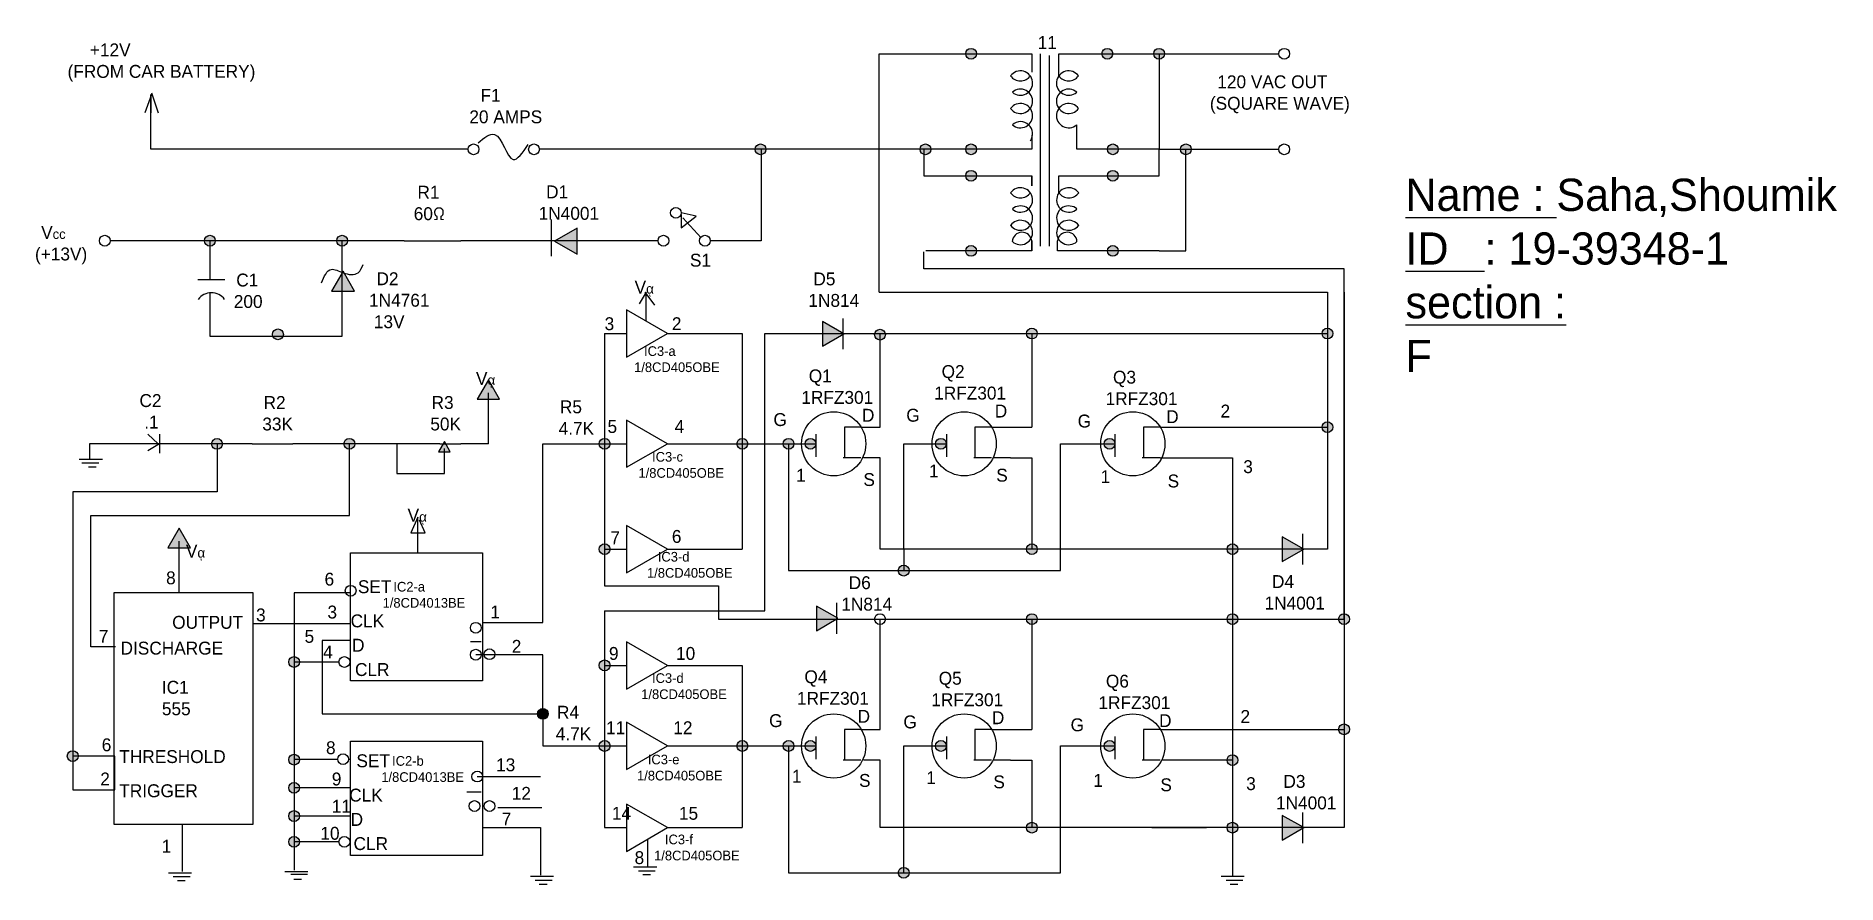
# Model space of a CAD drawing. Header units: inches. Extents: x -19 to 93, y 2 to 54.
import ezdxf

# ---------------------------------------------------------------- set-up
doc = ezdxf.new("R2010")
doc.units = ezdxf.units.IN
doc.header["$MEASUREMENT"] = 0
doc.linetypes.add('ZIGZAG', pattern='A,0.0001,-0.2,[131,ltypeshp.shx,S=0.2,R=0,X=-0.2,Y=0],-0.4,[131,ltypeshp.shx,S=0.2,R=180,X=0.2,Y=0],-0.2', length=0.8001)

msp = doc.modelspace()

# ---------------------------------------------------------------- hatches: boundary and pattern name
h = msp.add_hatch(color=7)
edge = h.paths.add_edge_path()
edge.add_arc((39.47, 53.3), 0.335, 0, 360)
edge = h.paths.add_edge_path()
edge.add_arc((39.47, 47.37), 0.335, 0, 360)
edge = h.paths.add_edge_path()
edge.add_arc((39.47, 45.73), 0.335, 0, 360)
edge = h.paths.add_edge_path()
edge.add_arc((39.47, 41.07), 0.335, 0, 360)
edge = h.paths.add_edge_path()
edge.add_arc((48.26, 41.07), 0.335, 0, 360)
edge = h.paths.add_edge_path()
edge.add_arc((48.26, 45.73), 0.335, 0, 360)
edge = h.paths.add_edge_path()
edge.add_arc((48.26, 47.37), 0.335, 0, 360)
edge = h.paths.add_edge_path()
edge.add_arc((47.92, 53.3), 0.335, 0, 360)
h = msp.add_hatch(color=7)
edge = h.paths.add_edge_path()
edge.add_arc((51.13, 53.3), 0.335, 0, 360)
edge = h.paths.add_edge_path()
edge.add_arc((52.79, 47.37), 0.335, 0, 360)
h = msp.add_hatch(color=7)
edge = h.paths.add_edge_path()
edge.add_arc((36.64, 47.37), 0.335, 0, 360)
edge = h.paths.add_edge_path()
edge.add_arc((26.41, 47.37), 0.335, 0, 360)
h.paths.add_polyline_path([(13.64, 41.67), (15.04, 40.87), (15.04, 42.48)])
edge = h.paths.add_edge_path()
edge.add_arc((0.46, 41.7), 0.335, 0, 360)
h.paths.add_polyline_path([(0.52, 39.81), (-0.2, 38.57), (1.23, 38.57)])
edge = h.paths.add_edge_path()
edge.add_arc((-3.52, 35.89), 0.335, 0, 360)
edge = h.paths.add_edge_path()
edge.add_arc((-7.74, 41.7), 0.335, 0, 360)
h = msp.add_hatch(color=7)
edge = h.paths.add_edge_path()
edge.add_arc((-7.3, 29.09), 0.335, 0, 360)
edge = h.paths.add_edge_path()
edge.add_arc((0.91, 29.1), 0.335, 0, 360)
h.paths.add_polyline_path([(7.17, 28.59), (6.81, 29.24), (6.43, 28.6)])
h.paths.add_polyline_path([(9.53, 33.07), (8.83, 31.86), (10.23, 31.86)])
edge = h.paths.add_edge_path()
edge.add_arc((-2.52, 9.5), 0.335, 0, 360)
edge = h.paths.add_edge_path()
edge.add_arc((-2.52, 7.75), 0.335, 0, 360)
edge = h.paths.add_edge_path()
edge.add_arc((-2.52, 6), 0.335, 0, 360)
edge = h.paths.add_edge_path()
edge.add_arc((-2.52, 4.4), 0.335, 0, 360)
edge = h.paths.add_edge_path()
edge.add_arc((-16.25, 9.72), 0.335, 0, 360)
edge = h.paths.add_edge_path()
edge.add_arc((16.74, 10.35), 0.335, 0, 360)
edge = h.paths.add_edge_path()
edge.add_arc((16.74, 15.35), 0.335, 0, 360)
edge = h.paths.add_edge_path()
edge.add_arc((16.74, 22.56), 0.335, 0, 360)
edge = h.paths.add_edge_path()
edge.add_arc((16.74, 29.1), 0.335, 0, 360)
edge = h.paths.add_edge_path()
edge.add_arc((25.28, 29.1), 0.335, 0, 360)
edge = h.paths.add_edge_path()
edge.add_arc((29.51, 29.1), 0.335, 0, 360)
edge = h.paths.add_edge_path()
edge.add_arc((28.15, 29.1), 0.335, 0, 360)
edge = h.paths.add_edge_path()
edge.add_arc((37.6, 29.1), 0.335, 0, 360)
edge = h.paths.add_edge_path()
edge.add_arc((48.06, 29.1), 0.335, 0, 360)
edge = h.paths.add_edge_path()
edge.add_arc((48.06, 10.35), 0.335, 0, 360)
edge = h.paths.add_edge_path()
edge.add_arc((37.6, 10.35), 0.335, 0, 360)
edge = h.paths.add_edge_path()
edge.add_arc((29.51, 10.35), 0.335, 0, 360)
edge = h.paths.add_edge_path()
edge.add_arc((28.15, 10.35), 0.335, 0, 360)
edge = h.paths.add_edge_path()
edge.add_arc((25.28, 10.35), 0.335, 0, 360)
h.paths.add_polyline_path([(60.1, 5.28), (58.77, 6.04), (58.77, 4.51)])
edge = h.paths.add_edge_path()
edge.add_arc((55.68, 5.28), 0.335, 0, 360)
edge = h.paths.add_edge_path()
edge.add_arc((55.68, 9.47), 0.335, 0, 360)
edge = h.paths.add_edge_path()
edge.add_arc((62.6, 11.38), 0.335, 0, 360)
edge = h.paths.add_edge_path()
edge.add_arc((62.6, 18.22), 0.335, 0, 360)
edge = h.paths.add_edge_path()
edge.add_arc((61.57, 30.13), 0.335, 0, 360)
edge = h.paths.add_edge_path()
edge.add_arc((61.57, 35.94), 0.335, 0, 360)
edge = h.paths.add_edge_path()
edge.add_arc((43.24, 35.94), 0.335, 0, 360)
edge = h.paths.add_edge_path()
edge.add_arc((33.82, 35.87), 0.335, 0, 360)
edge = h.paths.add_edge_path()
edge.add_arc((35.29, 21.23), 0.335, 0, 360)
edge = h.paths.add_edge_path()
edge.add_arc((35.29, 2.48), 0.335, 0, 360)
edge = h.paths.add_edge_path()
edge.add_arc((43.24, 5.28), 0.335, 0, 360)
h = msp.add_hatch(color=7)
h.paths.add_polyline_path([(60.1, 22.56), (58.77, 23.32), (58.77, 21.79)])
h.paths.add_polyline_path([(31.58, 35.93), (30.26, 36.69), (30.26, 35.16)])
edge = h.paths.add_edge_path()
edge.add_arc((55.68, 22.56), 0.335, 0, 360)
edge = h.paths.add_edge_path()
edge.add_arc((55.68, 18.22), 0.335, 0, 360)
h.paths.add_polyline_path([(31.21, 18.27), (29.88, 19.03), (29.88, 17.5)])
edge = h.paths.add_edge_path()
edge.add_arc((-2.52, 15.56), 0.335, 0, 360)
msp.add_hatch(color=7).paths.add_polyline_path([(-9.65, 23.87), (-10.35, 22.65), (-8.95, 22.65)])
h = msp.add_hatch(color=7)
edge = h.paths.add_edge_path()
edge.add_arc((43.24, 22.56), 0.335, 0, 360)
edge = h.paths.add_edge_path()
edge.add_arc((43.24, 18.22), 0.335, 0, 360)
h = msp.add_hatch(color=7)
edge = h.paths.add_edge_path()
edge.add_arc((12.91, 12.34), 0.335, 0, 360)

# ---------------------------------------------------------------- linework, layer by layer
for p, q in [((33.77, 38.51), (33.77, 53.3)), ((33.77, 53.3), (43.23, 53.3)), ((43.23, 53.3), (43.23, 52.16)), ((43.76, 53.3), (43.76, 41.36)), ((44.32, 53.2), (44.32, 41.36)), ((44.91, 51.92), (44.91, 53.3)), ((44.91, 53.3), (51.13, 53.3)), ((51.13, 53.3), (51.13, 47.37)), ((51.13, 53.3), (58.56, 53.3)), ((-11.37, 50.77), (-11.78, 49.63)), ((-11.4, 47.37), (-11.4, 50.77)), ((-11.4, 50.77), (-11.4, 49.63)), ((-11.37, 50.87), (-10.96, 49.63)), ((43.23, 48.25), (43.23, 47.37)), ((46.02, 47.37), (46.02, 48.9)), ((8.28, 47.37), (-11.4, 47.37)), ((33.77, 47.37), (12.69, 47.37)), ((26.45, 47.37), (26.45, 41.7)), ((43.23, 47.37), (33.77, 47.37)), ((36.54, 47.37), (36.54, 45.73)), ((51.13, 47.37), (46.02, 47.37)), ((51.13, 47.37), (58.56, 47.37)), ((51.13, 45.73), (51.13, 47.37)), ((52.79, 41.07), (52.79, 47.37)), ((36.54, 45.73), (43.23, 45.73)), ((43.21, 45.73), (43.21, 45.1)), ((43.23, 45.73), (43.23, 45.1)), ((44.91, 44.67), (44.91, 45.73)), ((44.91, 45.73), (51.13, 45.73)), ((13.43, 43.02), (13.43, 40.74)), ((22.42, 43.22), (21.49, 43.43)), ((21.49, 43.33), (21.49, 42.5)), ((21.49, 42.5), (22.42, 43.22)), ((22.73, 41.88), (21.6, 43.12)), ((4.3, 41.7), (-13.92, 41.7)), ((-7.74, 41.7), (-7.74, 39.3)), ((0.46, 35.77), (0.46, 41.7)), ((20.05, 41.7), (7.83, 41.7)), ((26.45, 41.7), (23.29, 41.7)), ((43.21, 41.7), (43.21, 41.07)), ((43.23, 41.7), (43.23, 41.07)), ((44.82, 41.07), (44.82, 41.7)), ((36.53, 39.95), (36.53, 41)), ((43.23, 41.07), (36.67, 41.07)), ((51.13, 41.07), (44.82, 41.07)), ((51.13, 41.07), (52.79, 41.07)), ((-8.48, 39.3), (-6.82, 39.3)), ((62.6, 39.95), (36.53, 39.95)), ((62.6, 38.51), (62.6, 39.95)), ((-7.74, 38.47), (-7.74, 35.77)), ((19.32, 38.51), (18.88, 37.78)), ((19.24, 38.51), (19.83, 37.71)), ((19.32, 36.75), (19.32, 38.51)), ((33.77, 38.51), (61.57, 38.51)), ((61.57, 38.51), (61.57, 35.94)), ((62.6, 18.22), (62.6, 38.51)), ((62.6, 38.51), (62.6, 5.28)), ((31.51, 36.88), (31.51, 34.97)), ((-7.74, 35.77), (0.46, 35.77)), ((16.74, 35.94), (16.74, 20.28)), ((16.74, 35.94), (18.1, 35.94)), ((16.74, 35.94), (18.1, 35.94)), ((20.64, 35.94), (25.28, 35.94)), ((20.64, 35.94), (25.28, 35.94)), ((25.28, 35.94), (25.28, 22.56)), ((26.68, 18.73), (26.68, 35.94)), ((26.68, 35.94), (61.57, 35.94)), ((33.82, 30.13), (33.82, 35.87)), ((43.24, 35.94), (43.24, 30.13)), ((61.57, 35.94), (61.57, 22.56)), ((9.53, 29.1), (9.53, 32.26)), ((-15.2, 29.1), (-15.2, 28.15)), ((-5.12, 29.1), (-15.2, 29.1)), ((-5.12, 29.1), (-15.2, 29.1)), ((-5.12, 29.1), (-15.2, 29.1)), ((-10.94, 29.1), (-11.6, 29.69)), ((-10.86, 29.1), (-11.6, 28.66)), ((-10.86, 29.69), (-10.86, 28.51)), ((-7.3, 29.09), (-7.3, 26.11)), ((6.51, 29.1), (-2.59, 29.1)), ((6.51, 29.1), (-2.59, 29.1)), ((6.51, 29.1), (-2.59, 29.1)), ((0.91, 24.64), (0.91, 29.1)), ((3.86, 29.1), (3.86, 27.26)), ((9.53, 29.1), (7.83, 29.1)), ((9.53, 29.1), (7.83, 29.1)), ((9.53, 29.1), (7.83, 29.1)), ((12.91, 18), (12.91, 29.1)), ((12.91, 29.1), (13.8, 29.1)), ((15.78, 29.1), (16.74, 29.1)), ((16.74, 29.1), (18.1, 29.1)), ((20.64, 29.1), (25.28, 29.1)), ((25.28, 29.1), (28.15, 29.1)), ((28.15, 29.1), (28.15, 21.23)), ((28.15, 29.1), (29.84, 29.1)), ((29.84, 29.69), (29.84, 28.29)), ((32.64, 30.13), (31.61, 30.13)), ((31.61, 30.13), (31.61, 28.22)), ((32.64, 30.13), (33.82, 30.13)), ((35.29, 22.56), (35.29, 29.1)), ((35.29, 29.1), (37.94, 29.1)), ((37.94, 29.69), (37.94, 28.29)), ((39.71, 30.13), (39.71, 28.22)), ((40.74, 30.13), (39.71, 30.13)), ((40.74, 30.13), (41.92, 30.13)), ((41.92, 30.13), (43.24, 30.13)), ((45.01, 21.23), (45.01, 29.1)), ((45.01, 29.1), (48.39, 29.1)), ((48.39, 29.69), (48.39, 28.29)), ((51.19, 30.13), (50.16, 30.13)), ((50.16, 30.13), (50.16, 28.22)), ((51.19, 30.13), (50.16, 30.13)), ((51.19, 30.13), (61.57, 30.13)), ((-15.84, 28.15), (-14.4, 28.15)), ((6.8, 27.26), (6.8, 28.81)), ((32.64, 28.22), (31.54, 28.22)), ((33.82, 28.22), (32.79, 28.22)), ((33.82, 22.56), (33.82, 28.22)), ((40.74, 28.22), (39.63, 28.22)), ((41.92, 28.22), (40.88, 28.22)), ((41.92, 28.22), (43.24, 28.22)), ((43.24, 28.22), (43.24, 22.56)), ((51.19, 28.22), (50.09, 28.22)), ((51.19, 28.22), (50.09, 28.22)), ((51.19, 28.22), (55.68, 28.22)), ((55.68, 28.22), (55.68, 11.38)), ((-15.68, 27.91), (-14.64, 27.91)), ((-15.28, 27.67), (-14.8, 27.67)), ((3.86, 27.26), (6.8, 27.26)), ((-7.3, 26.11), (-16.25, 26.11)), ((-16.25, 26.11), (-16.25, 7.63)), ((-15.12, 16.51), (-15.12, 24.64)), ((-15.12, 24.64), (0.91, 24.64)), ((5.16, 24.54), (4.72, 23.57)), ((4.72, 23.57), (5.6, 23.57)), ((5.16, 22.33), (5.16, 24.54)), ((5.6, 23.57), (5.25, 24.36)), ((60.02, 23.51), (60.02, 21.6)), ((-9.65, 19.9), (-9.65, 23.06)), ((16.74, 22.56), (18.1, 22.56)), ((20.64, 22.56), (25.28, 22.56)), ((61.57, 22.56), (33.82, 22.56)), ((35.29, 22.56), (35.29, 21.23)), ((28.15, 21.23), (45.01, 21.23)), ((16.74, 20.28), (23.81, 20.28)), ((23.81, 20.28), (23.81, 18.22)), ((0.99, 19.86), (-2.52, 19.86)), ((-2.52, 19.86), (-2.52, 2.65)), ((31.13, 19.22), (31.13, 17.31)), ((-5.07, 17.95), (0.99, 17.95)), ((9.16, 18), (12.91, 18)), ((16.74, 18.73), (16.74, 5.28)), ((16.74, 18.73), (26.68, 18.73)), ((23.81, 18.22), (62.6, 18.22)), ((33.82, 18.22), (43.24, 18.22)), ((33.82, 11.38), (33.82, 18.22)), ((43.24, 18.22), (43.24, 11.38)), ((0.99, 16.89), (-0.78, 16.89)), ((-0.78, 16.89), (-0.78, 12.34)), ((9.09, 16.82), (8.42, 16.82)), ((-13.6, 16.51), (-15.12, 16.51)), ((12.91, 16.01), (8.75, 16.01)), ((12.91, 12.34), (12.91, 16.01)), ((-2.52, 15.56), (0.26, 15.56)), ((0.94, 15.56), (0.99, 15.56)), ((16.74, 15.35), (18.1, 15.35)), ((20.64, 15.35), (25.28, 15.35)), ((25.28, 15.35), (25.28, 5.28)), ((-0.78, 12.34), (12.91, 12.34)), ((12.91, 12.34), (12.91, 10.35)), ((31.61, 11.38), (31.61, 9.47)), ((32.64, 11.38), (31.61, 11.38)), ((32.64, 11.38), (33.82, 11.38)), ((39.71, 11.38), (39.71, 9.47)), ((40.74, 11.38), (39.71, 11.38)), ((40.74, 11.38), (41.92, 11.38)), ((41.92, 11.38), (43.24, 11.38)), ((50.16, 11.38), (50.16, 9.47)), ((51.19, 11.38), (50.16, 11.38)), ((51.19, 11.38), (52.37, 11.38)), ((52.37, 11.38), (55.68, 11.38)), ((55.68, 11.38), (55.68, 9.47)), ((55.68, 11.38), (62.6, 11.38)), ((12.91, 10.35), (13.8, 10.35)), ((15.78, 10.35), (16.74, 10.35)), ((16.74, 10.35), (18.1, 10.35)), ((20.64, 10.35), (25.28, 10.35)), ((25.28, 10.35), (28.15, 10.35)), ((28.15, 10.35), (29.84, 10.35)), ((28.15, 10.35), (28.15, 2.48)), ((29.84, 10.94), (29.84, 9.54)), ((35.29, 2.48), (35.29, 10.35)), ((35.29, 10.35), (37.94, 10.35)), ((37.94, 10.94), (37.94, 9.54)), ((45.01, 2.48), (45.01, 10.35)), ((45.01, 10.35), (48.39, 10.35)), ((48.39, 10.94), (48.39, 9.54)), ((-13.64, 9.72), (-16.25, 9.72)), ((-13.64, 7.63), (-13.64, 9.72)), ((0.18, 9.5), (-2.52, 9.5)), ((0.99, 9.5), (0.85, 9.5)), ((32.64, 9.47), (31.54, 9.47)), ((33.82, 9.47), (32.79, 9.47)), ((33.82, 5.28), (33.82, 9.47)), ((40.74, 9.47), (39.63, 9.47)), ((41.92, 9.47), (40.88, 9.47)), ((41.92, 9.47), (43.24, 9.47)), ((43.24, 9.47), (43.24, 5.28)), ((51.19, 9.47), (50.09, 9.47)), ((52.37, 9.47), (51.34, 9.47)), ((55.68, 9.47), (52.37, 9.47)), ((55.68, 9.47), (55.68, 5.28)), ((8.84, 8.45), (12.77, 8.45)), ((-16.25, 7.63), (-13.64, 7.63)), ((0.99, 7.75), (-2.52, 7.75)), ((9.09, 7.48), (8.2, 7.48)), ((0.99, 6), (-2.52, 6)), ((10.12, 6.53), (12.84, 6.53)), ((60.02, 6.23), (60.02, 4.32)), ((-9.46, 5.5), (-9.46, 2.56)), ((9.16, 5.28), (12.77, 5.28)), ((12.77, 5.28), (12.77, 2.33)), ((16.74, 5.28), (18.1, 5.28)), ((19.39, 4.54), (19.39, 2.85)), ((20.64, 5.28), (25.28, 5.28)), ((62.6, 5.28), (33.82, 5.28)), ((50.67, 5.28), (54.06, 5.28)), ((55.68, 5.28), (55.68, 2.26)), ((0.26, 4.4), (-2.52, 4.4)), ((0.99, 4.4), (0.94, 4.4)), ((-10.31, 2.48), (-8.88, 2.48)), ((-10.01, 2.24), (-8.97, 2.24)), ((-3.1, 2.56), (-1.67, 2.56)), ((-2.72, 2.39), (-1.68, 2.39)), ((12.14, 2.26), (13.57, 2.26)), ((18.54, 2.85), (19.98, 2.85)), ((18.85, 2.61), (19.88, 2.61)), ((19.1, 2.37), (19.58, 2.37)), ((28.15, 2.48), (45.01, 2.48)), ((54.98, 2.26), (56.41, 2.26)), ((-9.76, 2), (-9.28, 2)), ((-2.54, 2.08), (-2.06, 2.08)), ((12.44, 2.02), (13.48, 2.02)), ((12.69, 1.78), (13.17, 1.78)), ((55.28, 2.02), (56.32, 2.02)), ((55.54, 1.78), (56.01, 1.78))]:
    msp.add_line(p, q)
at = {"linetype": 'ZIGZAG'}
for p, q in [((4.3, 41.7), (7.83, 41.7)), ((-5.12, 29.1), (-2.59, 29.1)), ((6.51, 29.1), (7.83, 29.1)), ((13.8, 29.1), (15.78, 29.1)), ((13.8, 10.35), (15.78, 10.35))]:
    msp.add_line(p, q, dxfattribs=at)
for points in [[(13.64, 41.67), (15.04, 40.87), (15.04, 42.48)], [(0.52, 39.81), (-0.2, 38.57), (1.23, 38.57)], [(20.64, 35.94), (18.1, 37.41), (18.1, 34.47)], [(20.64, 35.94), (18.1, 37.41), (18.1, 34.47)], [(31.58, 35.93), (30.26, 36.69), (30.26, 35.16)], [(9.53, 33.07), (8.83, 31.86), (10.23, 31.86)], [(20.64, 29.1), (18.1, 30.57), (18.1, 27.64)], [(7.17, 28.59), (6.81, 29.24), (6.43, 28.6)], [(-9.65, 23.87), (-10.35, 22.65), (-8.95, 22.65)], [(20.64, 22.56), (18.1, 24.02), (18.1, 21.09)], [(60.1, 22.56), (58.77, 23.32), (58.77, 21.79)], [(0.97, 22.33), (9.17, 22.33), (9.17, 14.38), (0.97, 14.38)], [(-13.67, 19.87), (-5.08, 19.87), (-5.08, 5.47), (-13.67, 5.47)], [(31.21, 18.27), (29.88, 19.03), (29.88, 17.5)], [(20.64, 15.35), (18.1, 16.82), (18.1, 13.88)], [(20.64, 10.35), (18.1, 11.82), (18.1, 8.88)], [(0.97, 10.64), (9.17, 10.64), (9.17, 3.56), (0.97, 3.56)], [(20.64, 5.28), (18.1, 6.74), (18.1, 3.81)], [(60.1, 5.28), (58.77, 6.04), (58.77, 4.51)]]:
    msp.add_lwpolyline(points, close=True)
for centre, radius in [((39.47, 53.3), 0.335), ((47.92, 53.3), 0.335), ((51.13, 53.3), 0.335), ((58.89, 53.3), 0.335), ((8.61, 47.37), 0.335), ((12.36, 47.37), 0.335), ((26.41, 47.37), 0.335), ((36.64, 47.37), 0.335), ((39.47, 47.37), 0.335), ((48.26, 47.37), 0.335), ((52.79, 47.37), 0.335), ((58.89, 47.37), 0.335), ((39.47, 45.73), 0.335), ((48.26, 45.73), 0.335), ((21.16, 43.43), 0.335), ((-14.26, 41.7), 0.335), ((-7.74, 41.7), 0.335), ((0.46, 41.7), 0.335), ((20.39, 41.7), 0.335), ((22.96, 41.7), 0.335), ((39.47, 41.07), 0.335), ((48.26, 41.07), 0.335), ((-3.52, 35.89), 0.335), ((33.82, 35.87), 0.335), ((43.24, 35.94), 0.335), ((61.57, 35.94), 0.335), ((30.95, 29.1), 1.99), ((39.04, 29.1), 1.99), ((49.5, 29.1), 1.99), ((61.57, 30.13), 0.335), ((-7.3, 29.09), 0.335), ((0.91, 29.1), 0.335), ((16.74, 29.1), 0.335), ((25.28, 29.1), 0.335), ((28.15, 29.1), 0.335), ((29.51, 29.1), 0.335), ((37.6, 29.1), 0.335), ((48.06, 29.1), 0.335), ((16.74, 22.56), 0.335), ((43.24, 22.56), 0.335), ((55.68, 22.56), 0.335), ((35.29, 21.23), 0.335), ((0.99, 19.98), 0.335), ((8.75, 17.68), 0.335), ((33.82, 18.22), 0.335), ((43.24, 18.22), 0.335), ((55.68, 18.22), 0.335), ((62.6, 18.22), 0.335), ((-2.52, 15.56), 0.335), ((0.6, 15.56), 0.335), ((8.75, 16.01), 0.335), ((9.6, 16.04), 0.335), ((16.74, 15.35), 0.335), ((12.91, 12.34), 0.335), ((30.95, 10.35), 1.99), ((39.04, 10.35), 1.99), ((49.5, 10.35), 1.99), ((62.6, 11.38), 0.335), ((-16.25, 9.72), 0.335), ((16.74, 10.35), 0.335), ((25.28, 10.35), 0.335), ((28.15, 10.35), 0.335), ((29.51, 10.35), 0.335), ((37.6, 10.35), 0.335), ((48.06, 10.35), 0.335), ((-2.52, 9.5), 0.335), ((0.52, 9.53), 0.335), ((55.68, 9.47), 0.335), ((-2.52, 7.75), 0.335), ((8.84, 8.45), 0.335), ((8.67, 6.62), 0.335), ((9.6, 6.62), 0.335), ((-2.52, 6), 0.335), ((43.24, 5.28), 0.335), ((55.68, 5.28), 0.335), ((-2.52, 4.4), 0.335), ((0.6, 4.4), 0.335), ((35.29, 2.48), 0.335)]:
    msp.add_circle(centre, radius)
for centre, radius, start, end in [((42.53, 51.48), 0.757, 228.5742, 144.3249), ((42.53, 52.37), 0.757, 215.6751, 324.3249), ((45.52, 51.48), 0.757, 35.6751, 311.4258), ((45.52, 52.37), 0.757, 215.6751, 324.3249), ((42.53, 50.35), 0.757, 215.6751, 131.4258), ((45.52, 50.35), 0.757, 48.5742, 324.3249), ((42.53, 49.46), 0.757, 228.5742, 144.3249), ((45.52, 49.46), 0.757, 35.6751, 311.4258), ((42.53, 48.33), 0.757, 324.3249, 131.4258), ((42.53, 44.23), 0.757, 228.5742, 144.3249), ((45.53, 44.23), 0.757, 35.6751, 311.4258), ((42.53, 45.12), 0.757, 215.6751, 324.3249), ((42.53, 43.1), 0.757, 215.6751, 131.4258), ((45.53, 43.1), 0.757, 48.5742, 324.3249), ((45.53, 45.12), 0.757, 215.6751, 324.3249), ((42.53, 42.21), 0.757, 228.5742, 144.3249), ((45.53, 42.21), 0.757, 35.6751, 311.4258), ((42.63, 41.62), 0.606, 7.4586, 177.2405), ((45.43, 41.62), 0.606, 2.7595, 172.5414), ((-7.65, 37.44), 1.03, 36.8813, 143.1187)]:
    msp.add_arc(centre, radius, start, end)
for points in [[(8.89, 47.77), (9.92, 48.29), (11.06, 46.74), (11.99, 47.67)], [(-0.83, 39.09), (-0.21, 39.92), (0.52, 39.71), (1.45, 39.71), (1.76, 40.23)]]:
    msp.add_spline(points, degree=3)

# ---------------------------------------------------------------- texts
at = {"linetype": 'ZIGZAG', "attachment_point": 1}
for s, insert, char_height, width in [('                  {\\H4x;+12V^J(FROM CAR BATTERY)}', (-16.57, 53.94), 0.2, 16.4969), ('      {\\H4x;120 VAC OUT^J(SQUARE WAVE)}', (54.28, 51.96), 0.2, 11.4897), ('         {\\H4x;F1^J20 AMPS}', (8.35, 51.12), 0.2, 16.4969), ('   {\\H4x;R1^J60\\fISOCPEUR|b0|i0|c0|p34;Ω}', (4.9, 45.11), 0.2, 16.4969), ('      {\\H4x;D1^J1N4001}', (12.65, 45.13), 0.2, 16.4969), ('     {\\H4x;V\\H0.75x;cc\\H1.333x;^J(+13V)}', (-18.59, 42.61), 0.2, 6.5711), ('      {\\H4x;S1}', (21.57, 40.89), 0.2, 16.4969), ('  {\\H4x;C1^J200}', (-6.26, 39.66), 0.2, 16.4969), ('      {\\H4x;D2^J1N4761^J 13V}', (2.13, 39.74), 0.2, 16.4969), (' {\\H4x;^JV\\fArial|b0|i0|c0|p34;\\H0.75x;ᾳ}', (18.6, 40.55), 0.2, 16.4969), ('    {\\H4x;D5^J1N814}', (29.38, 39.73), 0.2, 16.4969), ('        {\\H3x;IC3-a^J1/8CD405OBE}', (18.57, 35.15), 0.2, 16.4969), (' {\\H4x;^JV\\fArial|b0|i0|c0|p34;\\H0.75x;ᾳ}', (8.76, 34.89), 0.2, 16.4969), ('      {\\H4x;Q1^J1RFZ301}', (28.94, 33.71), 0.2, 16.4969), ('      {\\H4x;Q2^J1RFZ301}', (37.18, 33.98), 0.2, 16.4969), ('      {\\H4x;Q3^J1RFZ301}', (47.81, 33.63), 0.2, 16.4969), ('{\\H4x;C2^J .1}', (-12.11, 32.18), 0.2, 2.7381), (' {\\H4x;R2^J33K}', (-4.49, 32.06), 0.2, 16.4969), (' {\\H4x;R3^J50K}', (5.93, 32.06), 0.2, 16.4969), (' {\\H4x;R5^J4.7K}', (13.89, 31.79), 0.2, 16.4969), ('           {\\H3x;IC3-c^J1/8CD405OBE}', (18.84, 28.59), 0.2, 16.4969), (' {\\H4x;^JV\\fArial|b0|i0|c0|p34;\\H0.75x;ᾳ}', (4.52, 26.4), 0.2, 16.4969), (' {\\H4x;^JV\\fArial|b0|i0|c0|p34;\\H0.75x;ᾳ}', (-9.23, 24.17), 0.2, 16.4969), ('   IC3-d^J1/8CD405OBE', (19.37, 22.39), 0.6, 16.4969), (' {\\H4x;SET}', (1.36, 20.63), 0.2, 5.707), ('   IC2-a^J1/8CD4013BE', (2.97, 20.53), 0.6, 16.4969), ('      {\\H4x;D6^J1N814}', (31.42, 20.88), 0.2, 16.4969), ('      {\\H4x;D4^J1N4001}', (57.67, 20.95), 0.2, 16.4969), ('OUTPUT', (-10.08, 18.42), 0.8, 5.707), (' {\\H4x;CLK}', (0.91, 18.51), 0.2, 5.707), (' {\\H4x;DISCHARGE}', (-13.36, 16.82), 0.2, 7.1028), (' {\\H4x;D}', (1, 17), 0.2, 5.707), (' {\\H4x;CLR}', (1.18, 15.49), 0.2, 5.707), ('   IC3-d^J1/8CD405OBE', (19.01, 14.86), 0.6, 16.4969), ('      {\\H4x;Q4^J1RFZ301}', (28.67, 15.04), 0.2, 16.4969), ('      {\\H4x;Q5^J1RFZ301}', (37, 14.95), 0.2, 16.4969), ('      {\\H4x;Q6^J1RFZ301}', (47.37, 14.77), 0.2, 16.4969), (' {\\H4x;R4^J4.7K}', (13.71, 12.84), 0.2, 16.4969), ('{\\H4x;THRESHOLD}', (-13.36, 10.09), 0.2, 7.834), (' {\\H4x;SET}', (1.27, 9.83), 0.2, 5.707), ('   IC2-b^J1/8CD4013BE', (2.89, 9.72), 0.6, 16.4969), ('   IC3-e^J1/8CD405OBE', (18.75, 9.81), 0.6, 16.4969), (' {\\H4x;TRIGGER}', (-13.44, 7.97), 0.2, 5.707), ('      {\\H4x;D3^J1N4001}', (58.38, 8.55), 0.2, 4.8429), (' {\\H4x;CLK}', (0.82, 7.7), 0.2, 5.707), (' {\\H4x;D}', (0.91, 6.19), 0.2, 5.707), (' {\\H4x;CLR}', (1.09, 4.69), 0.2, 5.707), ('   IC3-f^J1/8CD405OBE', (19.81, 4.85), 0.6, 16.4969)]:
    msp.add_mtext(s, dxfattribs=dict(at, insert=insert, char_height=char_height, width=width))
at = {"attachment_point": 1}
for s, insert, char_height, width in [('11', (43.6, 54.4), 0.8, 1.3281), ('{\\LName :} Saha,Shoumik^J{\\LID   }: 19-39348-1^J{\\Lsection :} ^JF', (66.41, 45.55), 2, 25.5471), ('3', (16.74, 36.95), 0.8, 1.3281), ('2', (20.91, 36.95), 0.8, 1.3281), ('G', (35.45, 31.27), 0.8, 1.3281), ('D', (40.94, 31.53), 0.8, 1.3281), ('2', (54.94, 31.53), 0.8, 1.3281), ('5', (16.92, 30.57), 0.8, 1.3281), ('4', (21.08, 30.57), 0.8, 1.3281), ('G', (27.21, 31), 0.8, 1.3281), ('D', (32.7, 31.27), 0.8, 1.3281), ('G', (46.08, 30.91), 0.8, 1.3281), ('D', (51.57, 31.18), 0.8, 1.3281), ('3', (56.35, 28.08), 0.8, 1.3281), ('1', (28.62, 27.55), 0.8, 1.3281), ('S', (32.79, 27.28), 0.8, 1.3281), ('1', (36.86, 27.81), 0.8, 1.3281), ('S', (41.03, 27.55), 0.8, 1.3281), ('1', (47.5, 27.46), 0.8, 1.3281), ('S', (51.66, 27.19), 0.8, 1.3281), ('7', (17.1, 23.67), 0.8, 1.3281), ('6', (20.91, 23.75), 0.8, 1.3281), ('8', (-10.46, 21.18), 0.8, 1.3281), ('6', (-0.63, 21.1), 0.8, 1.3281), ('3', (-0.45, 19.06), 0.8, 1.3281), ('1', (9.65, 19.06), 0.8, 1.3281), ('3', (-4.88, 18.88), 0.8, 1.3281), ('7', (-14.63, 17.55), 0.8, 1.3281), ('5', (-1.87, 17.55), 0.8, 1.3281), ('2', (10.98, 16.93), 0.8, 1.3281), ('4', (-0.72, 16.58), 0.8, 1.3281), ('9', (17.01, 16.49), 0.8, 1.3281), ('10', (21.17, 16.49), 0.8, 1.3281), ('IC1^J555', (-10.72, 14.39), 0.8, 3.8108), ('G', (26.94, 12.32), 0.8, 1.3281), ('D', (32.43, 12.59), 0.8, 1.3281), ('D', (40.76, 12.5), 0.8, 1.3281), ('D', (51.13, 12.32), 0.8, 1.3281), ('2', (56.18, 12.58), 0.8, 1.3281), ('11', (16.83, 11.88), 0.8, 1.3281), ('12', (21, 11.88), 0.8, 1.3281), ('G', (35.27, 12.24), 0.8, 1.3281), ('G', (45.64, 12.06), 0.8, 1.3281), ('6', (-14.45, 10.82), 0.8, 1.3281), ('8', (-0.54, 10.64), 0.8, 1.3281), ('13', (10.01, 9.58), 0.8, 1.3281), ('2', (-14.54, 8.7), 0.8, 1.3281), ('9', (-0.18, 8.7), 0.8, 1.3281), ('12', (10.98, 7.81), 0.8, 1.3281), ('1', (28.36, 8.87), 0.8, 1.3281), ('S', (32.52, 8.61), 0.8, 1.3281), ('1', (36.69, 8.78), 0.8, 1.3281), ('S', (40.85, 8.52), 0.8, 1.3281), ('1', (47.05, 8.61), 0.8, 1.3281), ('S', (51.21, 8.34), 0.8, 1.3281), ('3', (56.53, 8.41), 0.8, 1.3281), ('11', (-0.18, 7.01), 0.8, 1.3281), ('7', (10.36, 6.22), 0.8, 1.3281), ('14', (17.19, 6.57), 0.8, 1.3281), ('15', (21.35, 6.57), 0.8, 1.3281), ('1', (-10.73, 4.53), 0.8, 1.3281), ('10', (-0.89, 5.33), 0.8, 1.3281), ('8', (18.6, 3.82), 0.8, 1.3281)]:
    msp.add_mtext(s, dxfattribs=dict(at, insert=insert, char_height=char_height, width=width))

doc.saveas('drawing.dxf')
